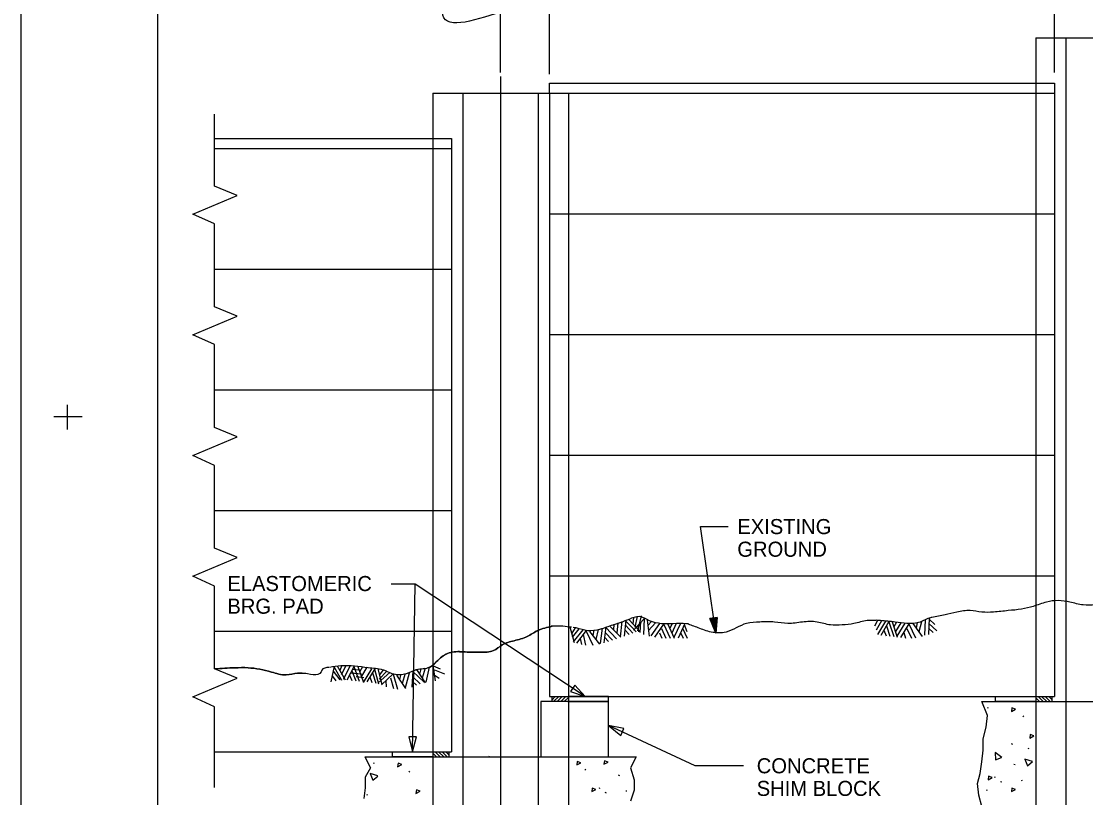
# Model space of a CAD drawing. Extents: x 0 to 71.1, y 0 to 55.7.
# Drawn here: x 0 to 17.65, y 30.46 to 43.33 of the extents above; entities that cross this region are included whole.
import ezdxf

# ---------------------------------------------------------------- set-up
doc = ezdxf.new("R2010")
doc.units = 0
for name, color, linetype in [('Arrowhead Terminators', 7, 'Continuous'), ('Arrowhead Terminators CELL', 7, 'Continuous'), ('Dimension Lines', 7, 'Continuous'), ('Mis Center Lines', 7, 'Continuous'), ('Mis Object Lines', 7, 'Continuous'), ('Miscellaneous Lines', 7, 'Continuous'), ('Plan Sheet CELL', 7, 'Continuous'), ('Plot Shape CELL', 7, 'Continuous'), ('sub prestressed concrete pile lines', 7, 'Continuous'), ('Sup Concrete Girder Lines', 7, 'Continuous'), ('Text', 7, 'Continuous')]:
    doc.layers.add(name, color=color, linetype=linetype)

msp = doc.modelspace()

# ---------------------------------------------------------------- linework, layer by layer
at = {"layer": 'Arrowhead Terminators'}
msp.add_lwpolyline([(11.481, 33.437), (11.494, 33.439), (11.517, 33.189), (11.506, 33.44), (11.519, 33.442), (11.517, 33.189), (11.531, 33.444), (11.543, 33.446), (11.517, 33.189), (11.42, 33.428), (11.432, 33.43), (11.517, 33.189), (11.444, 33.432), (11.457, 33.433), (11.517, 33.189), (11.469, 33.435), (11.543, 33.446), (11.42, 33.428), (11.517, 33.189), (11.543, 33.446)], dxfattribs=at)
at = {"layer": 'Arrowhead Terminators CELL'}
for points in [[(9.354, 32.135), (9.18, 32.325), (9.111, 32.221)], [(9.74, 31.655), (9.941, 31.493), (9.993, 31.607)], [(6.488, 31.218), (6.555, 31.467), (6.43, 31.469)]]:
    msp.add_lwpolyline(points, close=True, dxfattribs=at)
at = {"layer": 'Dimension Lines'}
for p, q in [((7.949, 42.479), (7.949, 45.372)), ((8.761, 42.453), (8.761, 44.432)), ((17.136, 42.476), (17.136, 44.432)), ((6.488, 31.218), (6.535, 33.999))]:
    msp.add_line(p, q, dxfattribs=at)
for points in [[(11.517, 33.189), (11.265, 34.953), (11.723, 34.953)], [(9.354, 32.135), (6.535, 33.999), (6.137, 33.999)], [(11.979, 30.989), (11.174, 30.989), (9.74, 31.655)]]:
    msp.add_lwpolyline(points, dxfattribs=at)
msp.add_spline([(7.949, 43.483), (6.986, 43.483), (6.986, 43.857), (6.755, 43.857)], degree=3, dxfattribs=at)
at = {"layer": 'Mis Center Lines'}
msp.add_line((7.949, 42.41), (7.949, 20.406), dxfattribs=at)
at = {"layer": 'Mis Object Lines'}
for p, q in [((8.761, 42.302), (16.824, 42.302)), ((8.761, 42.135), (8.761, 42.302)), ((16.824, 42.302), (17.136, 42.302)), ((17.136, 42.302), (17.136, 32.135)), ((8.761, 42.135), (16.824, 42.135)), ((8.761, 42.135), (8.761, 32.135)), ((16.824, 42.135), (17.136, 42.135)), ((3.203, 41.385), (6.824, 41.385)), ((6.824, 41.385), (7.136, 41.385)), ((7.136, 41.385), (7.136, 31.218)), ((3.203, 41.218), (6.824, 41.218)), ((6.824, 41.218), (7.136, 41.218)), ((8.761, 40.135), (9.074, 40.135)), ((9.074, 40.135), (16.824, 40.135)), ((16.824, 40.135), (17.136, 40.135)), ((3.203, 39.218), (6.824, 39.218)), ((6.824, 39.218), (7.136, 39.218)), ((8.761, 38.135), (9.074, 38.135)), ((9.074, 38.135), (16.824, 38.135)), ((16.824, 38.135), (17.136, 38.135)), ((3.203, 37.218), (6.824, 37.218)), ((6.824, 37.218), (7.136, 37.218)), ((8.761, 36.135), (9.074, 36.135)), ((9.074, 36.135), (16.824, 36.135)), ((16.824, 36.135), (17.136, 36.135)), ((3.203, 35.218), (6.824, 35.218)), ((6.824, 35.218), (7.136, 35.218)), ((8.761, 34.135), (9.074, 34.135)), ((9.074, 34.135), (16.824, 34.135)), ((16.824, 34.135), (17.136, 34.135)), ((9.958, 33.38), (9.933, 33.127)), ((10.026, 33.404), (10.001, 33.139)), ((10.025, 33.388), (10.113, 33.298)), ((10.07, 33.42), (10.255, 33.228)), ((10.153, 33.448), (10.143, 33.344)), ((10.336, 33.432), (10.155, 33.235)), ((10.216, 33.461), (10.176, 33.284)), ((10.281, 33.474), (10.222, 33.223)), ((10.268, 33.376), (10.261, 33.195)), ((10.329, 33.424), (10.319, 33.166)), ((10.379, 33.402), (10.414, 33.137)), ((10.451, 33.379), (10.391, 33.313)), ((14.201, 33.397), (14.152, 33.305)), ((14.265, 33.393), (14.18, 33.234)), ((14.331, 33.387), (14.201, 33.163)), ((14.39, 33.381), (14.257, 33.15)), ((14.386, 33.374), (14.47, 33.13)), ((14.441, 33.377), (14.525, 33.123)), ((14.516, 33.368), (14.47, 33.292)), ((14.927, 33.375), (14.887, 33.207)), ((14.99, 33.407), (14.981, 33.152)), ((15.056, 33.434), (15.043, 33.167)), ((15.056, 33.417), (15.148, 33.331)), ((3.203, 33.218), (6.824, 33.218)), ((6.824, 33.218), (7.136, 33.218)), ((9.1, 33.289), (9.172, 33.033)), ((9.187, 33.275), (9.129, 33.188)), ((9.249, 33.26), (9.136, 33.118)), ((9.313, 33.244), (9.151, 33.042)), ((9.371, 33.23), (9.207, 33.02)), ((9.368, 33.22), (9.48, 32.988)), ((9.424, 33.217), (9.588, 33.007)), ((9.497, 33.234), (9.479, 33.146)), ((9.566, 33.249), (9.531, 33.08)), ((9.632, 33.269), (9.599, 33.018)), ((9.696, 33.289), (9.661, 33.025)), ((9.686, 33.2), (9.806, 33.072)), ((9.695, 33.282), (9.872, 33.094)), ((9.756, 33.309), (9.942, 33.118)), ((9.829, 33.335), (9.82, 33.243)), ((9.893, 33.357), (9.876, 33.185)), ((10.011, 33.24), (10.081, 33.167)), ((10.018, 33.317), (10.144, 33.189)), ((10.112, 33.298), (10.198, 33.208)), ((10.224, 33.31), (10.236, 33.21)), ((10.518, 33.358), (10.402, 33.23)), ((10.587, 33.349), (10.443, 33.14)), ((10.653, 33.337), (10.502, 33.118)), ((10.584, 33.194), (10.625, 33.105)), ((10.616, 33.265), (10.689, 33.105)), ((10.65, 33.34), (10.759, 33.105)), ((10.717, 33.346), (10.829, 33.105)), ((10.794, 33.346), (10.756, 33.263)), ((10.862, 33.346), (10.789, 33.189)), ((10.931, 33.346), (10.824, 33.116)), ((11.003, 33.346), (10.892, 33.105)), ((10.934, 33.197), (10.976, 33.105)), ((10.967, 33.267), (11.042, 33.105)), ((10.995, 33.333), (11.038, 33.215)), ((14.307, 33.238), (14.341, 33.143)), ((14.347, 33.308), (14.405, 33.136)), ((14.586, 33.359), (14.496, 33.212)), ((14.655, 33.351), (14.521, 33.136)), ((14.721, 33.343), (14.581, 33.116)), ((14.634, 33.2), (14.663, 33.106)), ((14.685, 33.265), (14.761, 33.106)), ((14.718, 33.341), (14.831, 33.108)), ((14.784, 33.347), (14.942, 33.132)), ((14.86, 33.362), (14.839, 33.272)), ((15.048, 33.269), (15.122, 33.199)), ((15.052, 33.346), (15.183, 33.224)), ((9.269, 33.1), (9.289, 33.001)), ((9.319, 33.163), (9.355, 32.986)), ((9.675, 33.123), (9.741, 33.05)), ((6.825, 32.659), (6.862, 32.395)), ((5.189, 32.64), (5.134, 32.379)), ((5.171, 32.556), (5.281, 32.413)), ((5.186, 32.634), (5.313, 32.409)), ((5.24, 32.646), (5.372, 32.414)), ((5.315, 32.652), (5.284, 32.568)), ((5.385, 32.647), (5.307, 32.494)), ((5.454, 32.645), (5.338, 32.419)), ((5.521, 32.642), (5.399, 32.405)), ((5.446, 32.492), (5.482, 32.401)), ((5.641, 32.508), (5.463, 32.526)), ((5.48, 32.562), (5.547, 32.399)), ((5.598, 32.571), (5.497, 32.582)), ((5.517, 32.636), (5.602, 32.391)), ((5.584, 32.636), (5.671, 32.384)), ((5.661, 32.628), (5.614, 32.549)), ((5.729, 32.621), (5.64, 32.472)), ((5.809, 32.596), (5.668, 32.369)), ((5.869, 32.604), (5.728, 32.378)), ((5.822, 32.529), (5.878, 32.359)), ((5.859, 32.591), (5.891, 32.469)), ((5.915, 32.596), (5.981, 32.338)), ((6.113, 32.533), (5.919, 32.363)), ((6.061, 32.558), (5.936, 32.427)), ((6.001, 32.58), (5.941, 32.494)), ((6.169, 32.51), (5.972, 32.33)), ((6.166, 32.509), (6.237, 32.26)), ((6.221, 32.493), (6.371, 32.272)), ((6.295, 32.505), (6.272, 32.419)), ((6.365, 32.516), (6.318, 32.35)), ((6.433, 32.526), (6.364, 32.283)), ((6.493, 32.56), (6.476, 32.294)), ((6.493, 32.552), (6.682, 32.375)), ((6.552, 32.583), (6.7, 32.361)), ((6.628, 32.595), (6.603, 32.506)), ((6.696, 32.605), (6.647, 32.439)), ((6.763, 32.623), (6.711, 32.374)), ((6.829, 32.644), (6.947, 32.598)), ((6.848, 32.496), (6.933, 32.441)), ((6.852, 32.577), (7.019, 32.511)), ((5.154, 32.478), (5.216, 32.398)), ((5.681, 32.449), (5.556, 32.462)), ((5.782, 32.464), (5.812, 32.367)), ((5.891, 32.469), (5.922, 32.348)), ((6.046, 32.398), (6.049, 32.298)), ((6.123, 32.445), (6.172, 32.271)), ((6.484, 32.392), (6.553, 32.324)), ((6.489, 32.47), (6.617, 32.349)), ((8.761, 32.135), (9.074, 32.135)), ((9.074, 32.135), (16.824, 32.135)), ((16.824, 32.135), (17.136, 32.135)), ((15.93, 32.052), (19.967, 32.052)), ((3.203, 31.218), (6.824, 31.218)), ((5.699, 31.135), (10.199, 31.135)), ((6.824, 31.218), (7.136, 31.218))]:
    msp.add_line(p, q, dxfattribs=at)
for points in [[(3.203, 39.218), (3.203, 39.968), (2.845, 40.132), (3.578, 40.439), (3.203, 40.593), (3.203, 41.789)], [(3.203, 37.218), (3.203, 37.968), (2.845, 38.132), (3.578, 38.439), (3.203, 38.593), (3.203, 39.218)], [(3.203, 35.218), (3.203, 35.968), (2.845, 36.132), (3.578, 36.439), (3.203, 36.593), (3.203, 37.218)], [(3.203, 33.218), (3.203, 33.968), (2.845, 34.132), (3.578, 34.439), (3.203, 34.593), (3.203, 35.218)], [(3.203, 30.631), (3.203, 31.968), (2.845, 32.132), (3.578, 32.439), (3.203, 32.593), (3.203, 33.218)], [(15.929, 30.313), (15.881, 30.504), (15.857, 30.696), (15.905, 30.863), (15.929, 31.055), (15.953, 31.246), (15.953, 31.438), (16.001, 31.629), (16.025, 31.821), (15.93, 32.052)], [(5.699, 31.135), (5.789, 30.956), (5.701, 30.802), (5.701, 30.626), (5.679, 30.449)], [(10.199, 31.135), (10.101, 30.956), (10.167, 30.758), (10.167, 30.582), (10.101, 30.405)]]:
    msp.add_lwpolyline(points, dxfattribs=at)
for points in [[(20.641, 33.607), (20.634, 33.607), (20.415, 33.607), (20.196, 33.56), (19.976, 33.513), (19.732, 33.513), (19.513, 33.56), (19.294, 33.56), (19.05, 33.607), (18.831, 33.631), (18.636, 33.631), (18.416, 33.607), (18.221, 33.631), (18.002, 33.655), (17.807, 33.655), (17.612, 33.655), (17.392, 33.702), (17.197, 33.726), (17.002, 33.702), (16.783, 33.631), (16.588, 33.584), (16.368, 33.56), (16.125, 33.536), (15.93, 33.536), (15.735, 33.56), (15.515, 33.536), (15.32, 33.489), (15.101, 33.447)], [(11.066, 33.341), (11.03, 33.344), (10.811, 33.344), (10.616, 33.344), (10.421, 33.392), (10.25, 33.462), (10.079, 33.415), (9.811, 33.321), (9.592, 33.25), (9.397, 33.226), (9.202, 33.273), (9.152, 33.281)], [(14.173, 33.399), (14.028, 33.394), (13.809, 33.347), (13.614, 33.323), (13.419, 33.323), (13.199, 33.371), (12.955, 33.371), (12.712, 33.347), (12.492, 33.371), (12.248, 33.371), (12.029, 33.347), (11.858, 33.276), (11.688, 33.205), (11.444, 33.205), (11.225, 33.276), (11.041, 33.344)], [(15.103, 33.447), (15.079, 33.442), (14.908, 33.371), (14.689, 33.348), (14.494, 33.371), (14.25, 33.395), (14.176, 33.4)], [(6.528, 32.573), (6.552, 32.581), (6.778, 32.625), (6.953, 32.778), (7.148, 32.873), (7.392, 32.873), (7.611, 32.873), (7.831, 32.897), (7.977, 32.991), (8.172, 33.062), (8.391, 33.133), (8.562, 33.228), (8.806, 33.3)], [(8.806, 33.3), (8.562, 33.228), (8.391, 33.133), (8.172, 33.062), (7.977, 32.991), (7.831, 32.897), (7.611, 32.873), (7.392, 32.873), (7.148, 32.873), (6.953, 32.778), (6.861, 32.69)], [(9.127, 33.284), (8.982, 33.3), (8.787, 33.3)], [(5.113, 32.623), (5.301, 32.651), (5.754, 32.618), (5.995, 32.581), (6.049, 32.563)], [(6.045, 32.564), (6.147, 32.52), (6.391, 32.52), (6.551, 32.583), (6.776, 32.627), (6.859, 32.692)], [(5.103, 32.62), (4.983, 32.572), (4.972, 32.547), (4.656, 32.524), (4.582, 32.524), (4.393, 32.495), (4.15, 32.542), (3.955, 32.589), (3.76, 32.613), (3.54, 32.613), (3.21, 32.595)], [(3.21, 32.595), (3.54, 32.613), (3.76, 32.613), (3.955, 32.589), (4.15, 32.542), (4.393, 32.495), (4.582, 32.524), (4.656, 32.524), (4.718, 32.525)]]:
    msp.add_spline(points, degree=3, dxfattribs=at)
at = {"layer": 'Miscellaneous Lines'}
for p, q in [((8.803, 32.084), (8.854, 32.135)), ((8.829, 32.052), (8.913, 32.135)), ((8.888, 32.052), (8.972, 32.135)), ((8.947, 32.052), (9.031, 32.135)), ((16.863, 32.135), (16.947, 32.052)), ((16.922, 32.135), (17.006, 32.052)), ((16.981, 32.135), (17.064, 32.052)), ((17.04, 32.135), (17.094, 32.081)), ((9.006, 32.052), (9.074, 32.119)), ((9.065, 32.052), (9.074, 32.06)), ((16.824, 32.116), (16.888, 32.052)), ((16.824, 32.057), (16.829, 32.052)), ((6.824, 31.199), (6.888, 31.135)), ((6.824, 31.14), (6.829, 31.135)), ((6.863, 31.218), (6.947, 31.135)), ((6.922, 31.218), (7.006, 31.135)), ((6.981, 31.218), (7.064, 31.135)), ((7.04, 31.218), (7.094, 31.164))]:
    msp.add_line(p, q, dxfattribs=at)
for points in [[(9.074, 32.052), (8.803, 32.052), (8.803, 32.135)], [(17.094, 32.052), (17.094, 32.135)], [(7.094, 31.135), (7.094, 31.218)]]:
    msp.add_lwpolyline(points, dxfattribs=at)
for points in [[(9.074, 32.052), (9.74, 32.052), (9.74, 32.135), (9.074, 32.135)], [(16.824, 32.052), (16.157, 32.052), (16.157, 32.135), (16.824, 32.135)], [(6.824, 31.135), (6.157, 31.135), (6.157, 31.218), (6.824, 31.218)]]:
    msp.add_lwpolyline(points, close=True, dxfattribs=at)
at = {"layer": 'Plan Sheet CELL'}
for p, q in [((2.266, 1.303), (2.266, 46.453)), ((0.769, 36.562), (0.769, 36.97)), ((0.539, 36.778), (1.011, 36.778))]:
    msp.add_line(p, q, dxfattribs=at)
at = {"layer": 'Plot Shape CELL'}
msp.add_lwpolyline([(0, 47.3), (71.086, 47.3), (71.086, 0), (0, 0)], close=True, dxfattribs=at)
at = {"layer": 'sub prestressed concrete pile lines'}
for p, q in [((16.824, 43.052), (19.074, 43.052)), ((16.824, 43.052), (16.824, 32.052)), ((17.324, 43.052), (17.324, 21.993)), ((6.824, 42.135), (9.074, 42.135)), ((6.824, 42.135), (6.824, 31.135)), ((7.324, 42.135), (7.324, 21.077)), ((8.574, 42.135), (8.574, 21.077)), ((9.074, 42.135), (9.074, 31.135)), ((16.824, 32.052), (16.824, 21.994)), ((6.824, 31.135), (6.824, 21.034)), ((9.074, 31.135), (9.074, 21.023))]:
    msp.add_line(p, q, dxfattribs=at)
for points in [[(8.803, 32.052), (8.615, 32.052), (8.615, 31.135)], [(9.074, 31.135), (9.74, 31.135), (9.74, 32.052), (9.074, 32.052)]]:
    msp.add_lwpolyline(points, dxfattribs=at)
at = {"layer": 'Sup Concrete Girder Lines'}
for p, q in [((16.023, 31.962), (16.027, 31.945)), ((16.61, 31.817), (16.623, 31.801)), ((16.442, 31.343), (16.421, 31.351)), ((16.7, 31.285), (16.703, 31.269)), ((7.775, 31.133), (7.753, 31.141)), ((5.844, 31.045), (5.847, 31.029)), ((6.43, 30.901), (6.443, 30.884)), ((9.346, 30.931), (9.359, 30.915)), ((16.483, 31.004), (16.462, 31.012)), ((9.927, 30.825), (9.905, 30.833)), ((16.142, 30.81), (16.145, 30.794)), ((16.262, 30.715), (16.241, 30.723)), ((16.588, 30.756), (16.591, 30.739)), ((9.585, 30.631), (9.589, 30.615)), ((9.706, 30.536), (9.684, 30.544)), ((10.031, 30.577), (10.034, 30.56)), ((16.01, 30.595), (16.013, 30.578)), ((5.731, 30.516), (5.735, 30.5))]:
    msp.add_line(p, q, dxfattribs=at)
for points in [[(16.489, 31.925), (16.428, 31.947), (16.42, 31.89), (16.489, 31.925)], [(16.792, 31.483), (16.732, 31.505), (16.724, 31.447), (16.792, 31.483)], [(9.731, 31.049), (9.67, 31.07), (9.662, 31.013), (9.731, 31.049)], [(16.26, 31.127), (16.154, 31.207), (16.156, 31.088), (16.258, 31.126)], [(16.772, 31.061), (16.644, 31.1), (16.687, 30.989), (16.77, 31.059)], [(6.309, 31.009), (6.249, 31.03), (6.241, 30.973), (6.309, 31.009)], [(9.279, 31.039), (9.219, 31.06), (9.211, 31.003), (9.279, 31.039)], [(5.915, 30.821), (5.788, 30.86), (5.83, 30.749), (5.914, 30.819)], [(16.102, 30.793), (16.042, 30.814), (16.033, 30.757), (16.102, 30.793)], [(6.613, 30.567), (6.552, 30.588), (6.544, 30.531), (6.613, 30.567)], [(9.529, 30.597), (9.468, 30.618), (9.46, 30.561), (9.529, 30.597)], [(16.49, 30.598), (16.429, 30.619), (16.421, 30.562), (16.49, 30.598)]]:
    msp.add_lwpolyline(points, dxfattribs=at)

# ---------------------------------------------------------------- texts
at = {"layer": 'Text'}
for s, p in [('EXISTING', (11.875, 34.828)), ('GROUND', (11.875, 34.453)), ('ELASTOMERIC', (3.418, 33.884)), ('BRG. PAD', (3.418, 33.509)), ('CONCRETE', (12.197, 30.864)), ('SHIM BLOCK', (12.197, 30.489))]:
    msp.add_text(s, height=0.25, dxfattribs=at).set_placement(p)

doc.saveas('drawing.dxf')
